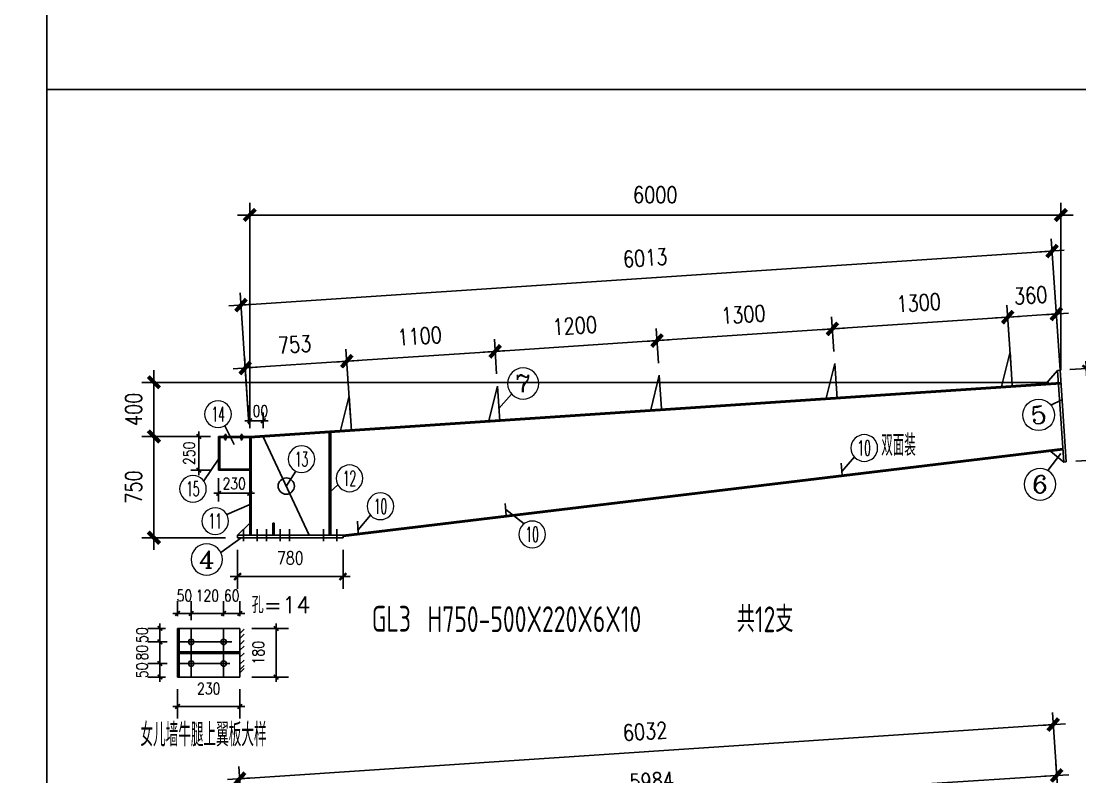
# Model space of a CAD drawing. Header units: millimetres. Extents: x 2451220 to 4527627, y -5186613 to -1639140.
# Drawn here: x 2499782 to 2507613, y -1736927 to -1731333 of the extents above; entities that cross this region are included whole.
import ezdxf
from ezdxf.enums import TextEntityAlignment as Align

# ---------------------------------------------------------------- set-up
doc = ezdxf.new("R2010")
doc.units = ezdxf.units.MM
doc.header["$LTSCALE"] = 1000
doc.header["$PDMODE"] = 34
doc.linetypes.add('CENTER', pattern=[50.8, 31.75, -6.35, 6.35, -6.35])
doc.layers.add('轴线层', color=1, linetype='CENTER', lineweight=15)
doc.layers.add('钢架', color=7, linetype='Continuous', lineweight=25)
doc.styles.add('COMPLEX', font='COMPLEX')
doc.styles.add('DIM_FONT', font='simplex.shx', dxfattribs={"width": 0.8, "bigfont": 'hztxt.shx'})
doc.styles.add('hz', font='gbenor.shx', dxfattribs={"width": 0.75, "height": 100, "bigfont": 'gbcbig.shx'})
doc.styles.get("Standard").update_dxf_attribs({"font": 'txt', "bigfont": 'gbcbig.shx'})
doc.styles.add('TSSD_Label', font='Tssdeng.shx', dxfattribs={"width": 0.7, "bigfont": 'hztxt.shx'})
doc.dimstyles.get("Standard").update_dxf_attribs({"dimscale": 100, "dimtxt": 3.5, "dimasz": 1, "dimexe": 2.5, "dimexo": 3, "dimgap": 1.5, "dimtad": 1, "dimdec": 0, "dimzin": 0, "dimdsep": 46, "dimtxsty": 'Standard', "dimblk": 'ARCHTICK', "dimcen": 0.09, "dimadec": 0, "dimazin": 0, "dimtfac": 1, "dimtdec": 0, "dimtix": 1, "dimtmove": 2, "dimatfit": 3, "dimldrblk": 'ARCHTICK', "dimfxl": 1, "dimtolj": 1, "dimtzin": 0, "dimarcsym": 0})
doc.dimstyles.new('WGH(1)', dxfattribs={"dimscale": 1.2, "dimtxt": 100, "dimasz": 0.5, "dimexe": 75, "dimexo": 75, "dimgap": 75, "dimtad": 1, "dimdec": 0, "dimzin": 0, "dimdsep": 46, "dimtxsty": 'DIM_FONT', "dimblk1": '_DIMX', "dimblk2": '_DIMX', "dimsah": 1, "dimcen": 0.09, "dimclrd": 3, "dimclre": 3, "dimclrt": 7, "dimadec": 0, "dimazin": 0, "dimtfac": 1, "dimtdec": 0, "dimtix": 1, "dimtmove": 2, "dimatfit": 3, "dimldrblk": '_DIMX', "dimfxl": 1, "dimtolj": 1, "dimtzin": 0, "dimarcsym": 0})
doc.dimstyles.new('WGH(2)', dxfattribs={"dimscale": 1.2, "dimtxt": 100, "dimasz": 0.5, "dimexe": 75, "dimexo": 75, "dimgap": 75, "dimtad": 1, "dimdec": 0, "dimlfac": 0.5, "dimzin": 0, "dimdsep": 46, "dimtxsty": 'DIM_FONT', "dimblk1": '_DIMX', "dimblk2": '_DIMX', "dimsah": 1, "dimcen": 0.09, "dimclrd": 3, "dimclre": 3, "dimclrt": 7, "dimadec": 0, "dimazin": 0, "dimtfac": 1, "dimtdec": 0, "dimtix": 1, "dimtmove": 2, "dimatfit": 3, "dimldrblk": '_DIMX', "dimfxl": 1, "dimtolj": 1, "dimtzin": 0, "dimarcsym": 0})

# ---------------------------------------------------------------- blocks, each defined once
blk = doc.blocks.new('轴线标号')
at = {"lineweight": 13}
blk.add_circle((0, 0), 0.5, dxfattribs=at)
at = {"layer": '钢架', "lineweight": 13, "style": 'COMPLEX', "width": 1.041667}
blk.add_attdef('A', text='', height=0.56, dxfattribs=at).set_placement((-0.25, -0.28), (0.25, -0.28), align=Align.FIT)
blk = doc.blocks.new('_DIMX')
blk.add_line((-150, 0), (150, 0))
at = {"const_width": 50}
blk.add_lwpolyline([(-70, -70), (70, 70)], dxfattribs=at)
blk = doc.blocks.new('*D2727')
at = {"color": 3, "lineweight": -2}
for p, q in [((2500849.5, -1735827.9), (2500718.4, -1735827.9)), ((2500808.4, -1735827.6), (2500808.4, -1735827.4)), ((2500808.4, -1735827.9), (2500808.4, -1735927.9)), ((2500861.5, -1735927.9), (2500718.4, -1735927.9)), ((2500808.4, -1735928.1), (2500808.4, -1735928.4))]:
    blk.add_line(p, q, dxfattribs=at)
at = {"layer": 'Defpoints', "color": 0}
for p in [(2500939.5, -1735827.9), (2500808.4, -1735927.9), (2500951.5, -1735927.9)]:
    blk.add_point(p, dxfattribs=at)
at = {"color": 3, "lineweight": -2, "xscale": 0.24, "yscale": 0.24, "zscale": 0.24}
for p, rotation in [((2500808.4, -1735827.9), 270), ((2500808.4, -1735927.9), 90)]:
    blk.add_blockref('_DIMX', p, dxfattribs=dict(at, rotation=rotation))
at = {"color": 7, "insert": (2500676.4, -1735877.9), "char_height": 84, "attachment_point": 5, "rotation": 90, "style": 'DIM_FONT'}
blk.add_mtext('\\A1;50', dxfattribs=at)
blk = doc.blocks.new('*D2728')
at = {"color": 3, "lineweight": -2}
for p, q in [((2500861.5, -1735927.9), (2500718.4, -1735927.9)), ((2500808.4, -1735927.6), (2500808.4, -1735927.4)), ((2500808.4, -1735927.9), (2500808.4, -1736087.9)), ((2500861.5, -1736087.9), (2500718.4, -1736087.9)), ((2500808.4, -1736088.1), (2500808.4, -1736088.4))]:
    blk.add_line(p, q, dxfattribs=at)
at = {"layer": 'Defpoints', "color": 0}
for p in [(2500951.5, -1735927.9), (2500808.4, -1736087.9), (2500951.5, -1736087.9)]:
    blk.add_point(p, dxfattribs=at)
at = {"color": 3, "lineweight": -2, "xscale": 0.24, "yscale": 0.24, "zscale": 0.24}
for p, rotation in [((2500808.4, -1735927.9), 270), ((2500808.4, -1736087.9), 90)]:
    blk.add_blockref('_DIMX', p, dxfattribs=dict(at, rotation=rotation))
at = {"color": 7, "insert": (2500676.4, -1736007.9), "char_height": 84, "attachment_point": 5, "rotation": 90, "style": 'DIM_FONT'}
blk.add_mtext('\\A1;80', dxfattribs=at)
blk = doc.blocks.new('*D2729')
at = {"color": 3, "lineweight": -2}
for p, q in [((2500861.5, -1736087.9), (2500718.4, -1736087.9)), ((2500808.4, -1736087.6), (2500808.4, -1736087.4)), ((2500808.4, -1736087.9), (2500808.4, -1736187.9)), ((2500849.5, -1736187.9), (2500718.4, -1736187.9)), ((2500808.4, -1736188.1), (2500808.4, -1736188.4))]:
    blk.add_line(p, q, dxfattribs=at)
at = {"layer": 'Defpoints', "color": 0}
for p in [(2500951.5, -1736087.9), (2500808.4, -1736187.9), (2500939.5, -1736187.9)]:
    blk.add_point(p, dxfattribs=at)
at = {"color": 3, "lineweight": -2, "xscale": 0.24, "yscale": 0.24, "zscale": 0.24}
for p, rotation in [((2500808.4, -1736087.9), 270), ((2500808.4, -1736187.9), 90)]:
    blk.add_blockref('_DIMX', p, dxfattribs=dict(at, rotation=rotation))
at = {"color": 7, "insert": (2500676.4, -1736137.9), "char_height": 84, "attachment_point": 5, "rotation": 90, "style": 'DIM_FONT'}
blk.add_mtext('\\A1;50', dxfattribs=at)
blk = doc.blocks.new('*D891')
at = {"color": 3, "lineweight": -2}
for p, q in [((2500939.5, -1735737.9), (2500939.5, -1735627.4)), ((2501039.5, -1735767.1), (2501039.5, -1735627.4)), ((2500939.3, -1735717.4), (2500939, -1735717.4)), ((2500939.5, -1735717.4), (2501039.5, -1735717.4)), ((2501039.8, -1735717.4), (2501040, -1735717.4))]:
    blk.add_line(p, q, dxfattribs=at)
at = {"layer": 'Defpoints', "color": 0}
for p in [(2501039.5, -1735717.4), (2500939.5, -1735827.9), (2501039.5, -1735857.1)]:
    blk.add_point(p, dxfattribs=at)
at = {"color": 3, "lineweight": -2, "xscale": 0.24, "yscale": 0.24, "zscale": 0.24}
blk.add_blockref('_DIMX', (2500939.5, -1735717.4), dxfattribs=at)
at = {"color": 3, "lineweight": -2, "xscale": 0.24, "yscale": 0.24, "zscale": 0.24, "rotation": 180}
blk.add_blockref('_DIMX', (2501039.5, -1735717.4), dxfattribs=at)
at = {"color": 7, "insert": (2500989.5, -1735585.4), "char_height": 84, "attachment_point": 5, "style": 'DIM_FONT'}
blk.add_mtext('\\A1;50', dxfattribs=at)
blk = doc.blocks.new('*D2730')
at = {"color": 3, "lineweight": -2}
for p, q in [((2501039.5, -1735767.1), (2501039.5, -1735627.4)), ((2501279.5, -1735737.9), (2501279.5, -1735627.4)), ((2501039.3, -1735717.4), (2501039, -1735717.4)), ((2501039.5, -1735717.4), (2501279.5, -1735717.4)), ((2501279.8, -1735717.4), (2501280, -1735717.4))]:
    blk.add_line(p, q, dxfattribs=at)
at = {"layer": 'Defpoints', "color": 0}
for p in [(2501279.5, -1735717.4), (2501039.5, -1735857.1), (2501279.5, -1735827.9)]:
    blk.add_point(p, dxfattribs=at)
at = {"color": 3, "lineweight": -2, "xscale": 0.24, "yscale": 0.24, "zscale": 0.24}
blk.add_blockref('_DIMX', (2501039.5, -1735717.4), dxfattribs=at)
at = {"color": 3, "lineweight": -2, "xscale": 0.24, "yscale": 0.24, "zscale": 0.24, "rotation": 180}
blk.add_blockref('_DIMX', (2501279.5, -1735717.4), dxfattribs=at)
at = {"color": 7, "insert": (2501159.5, -1735585.4), "char_height": 84, "attachment_point": 5, "style": 'DIM_FONT'}
blk.add_mtext('\\A1;120', dxfattribs=at)
blk = doc.blocks.new('*D2731')
at = {"color": 3, "lineweight": -2}
for p, q in [((2501279.5, -1735737.9), (2501279.5, -1735627.4)), ((2501399.5, -1735737.9), (2501399.5, -1735627.4)), ((2501279.3, -1735717.4), (2501279, -1735717.4)), ((2501279.5, -1735717.4), (2501399.5, -1735717.4)), ((2501399.8, -1735717.4), (2501400, -1735717.4))]:
    blk.add_line(p, q, dxfattribs=at)
at = {"layer": 'Defpoints', "color": 0}
for p in [(2501399.5, -1735717.4), (2501279.5, -1735827.9), (2501399.5, -1735827.9)]:
    blk.add_point(p, dxfattribs=at)
at = {"color": 3, "lineweight": -2, "xscale": 0.24, "yscale": 0.24, "zscale": 0.24}
blk.add_blockref('_DIMX', (2501279.5, -1735717.4), dxfattribs=at)
at = {"color": 3, "lineweight": -2, "xscale": 0.24, "yscale": 0.24, "zscale": 0.24, "rotation": 180}
blk.add_blockref('_DIMX', (2501399.5, -1735717.4), dxfattribs=at)
at = {"color": 7, "insert": (2501339.5, -1735585.4), "char_height": 84, "attachment_point": 5, "style": 'DIM_FONT'}
blk.add_mtext('\\A1;60', dxfattribs=at)
blk = doc.blocks.new('*D2732')
at = {"color": 3, "lineweight": -2}
for p, q in [((2501489.5, -1735827.9), (2501758.3, -1735827.9)), ((2501668.3, -1735828.1), (2501668.3, -1736187.6)), ((2501489.5, -1736187.9), (2501758.3, -1736187.9))]:
    blk.add_line(p, q, dxfattribs=at)
at = {"layer": 'Defpoints', "color": 0}
for p in [(2501399.5, -1735827.9), (2501399.5, -1736187.9), (2501668.3, -1736187.9)]:
    blk.add_point(p, dxfattribs=at)
at = {"color": 3, "lineweight": -2, "xscale": 0.24, "yscale": 0.24, "zscale": 0.24}
for p, rotation in [((2501668.3, -1735827.9), 90), ((2501668.3, -1736187.9), 270)]:
    blk.add_blockref('_DIMX', p, dxfattribs=dict(at, rotation=rotation))
at = {"color": 7, "insert": (2501536.3, -1736007.9), "char_height": 84, "attachment_point": 5, "rotation": 90, "style": 'DIM_FONT'}
blk.add_mtext('\\A1;180', dxfattribs=at)
blk = doc.blocks.new('*D892')
at = {"color": 3, "lineweight": -2}
for p, q in [((2500939.5, -1736277.9), (2500939.5, -1736495.7)), ((2501399.5, -1736277.9), (2501399.5, -1736495.7)), ((2500939.8, -1736405.7), (2501399.3, -1736405.7))]:
    blk.add_line(p, q, dxfattribs=at)
at = {"layer": 'Defpoints', "color": 0}
for p in [(2500939.5, -1736187.9), (2501399.5, -1736187.9), (2501399.5, -1736405.7)]:
    blk.add_point(p, dxfattribs=at)
at = {"color": 3, "lineweight": -2, "xscale": 0.24, "yscale": 0.24, "zscale": 0.24, "rotation": 180}
blk.add_blockref('_DIMX', (2500939.5, -1736405.7), dxfattribs=at)
at = {"color": 3, "lineweight": -2, "xscale": 0.24, "yscale": 0.24, "zscale": 0.24}
blk.add_blockref('_DIMX', (2501399.5, -1736405.7), dxfattribs=at)
at = {"color": 7, "insert": (2501169.5, -1736273.7), "char_height": 84, "attachment_point": 5, "style": 'DIM_FONT'}
blk.add_mtext('\\A1;230', dxfattribs=at)
blk = doc.blocks.new('*D2733')
at = {"color": 3, "lineweight": -2}
for p, q in [((2507090.9, -1733691.7), (2507073.8, -1733434.7)), ((2505793.8, -1733778.2), (2505776.7, -1733521.2)), ((2507079.2, -1733524.6), (2505783.3, -1733611))]:
    blk.add_line(p, q, dxfattribs=at)
at = {"layer": 'Defpoints', "color": 0}
for p in [(2505782.7, -1733611), (2507096.9, -1733781.5), (2505799.8, -1733868)]:
    blk.add_point(p, dxfattribs=at)
at = {"color": 3, "lineweight": -2, "xscale": 0.6, "yscale": 0.6, "zscale": 0.6}
for p, rotation in [((2507079.8, -1733524.5), 3.814074823641809), ((2505782.7, -1733611), 183.8140748236418)]:
    blk.add_blockref('_DIMX', p, dxfattribs=dict(at, rotation=rotation))
at = {"color": 7, "insert": (2506421.2, -1733418.1), "char_height": 120, "attachment_point": 5, "rotation": 3.81407, "style": 'DIM_FONT'}
blk.add_mtext('\\A1;1300', dxfattribs=at)
blk = doc.blocks.new('*D2734')
at = {"color": 3, "lineweight": -2}
for p, q in [((2505793.8, -1733778.2), (2505776.7, -1733521.2)), ((2504496.7, -1733864.6), (2504479.6, -1733607.7)), ((2505782.1, -1733611), (2504486.1, -1733697.4))]:
    blk.add_line(p, q, dxfattribs=at)
at = {"layer": 'Defpoints', "color": 0}
for p in [(2504485.5, -1733697.5), (2505799.8, -1733868), (2504502.7, -1733954.4)]:
    blk.add_point(p, dxfattribs=at)
at = {"color": 3, "lineweight": -2, "xscale": 0.6, "yscale": 0.6, "zscale": 0.6}
for p, rotation in [((2505782.7, -1733611), 3.814074823641809), ((2504485.5, -1733697.5), 183.8140748236418)]:
    blk.add_blockref('_DIMX', p, dxfattribs=dict(at, rotation=rotation))
at = {"color": 7, "insert": (2505124.1, -1733504.6), "char_height": 120, "attachment_point": 5, "rotation": 3.81407, "style": 'DIM_FONT'}
blk.add_mtext('\\A1;1300', dxfattribs=at)
blk = doc.blocks.new('*D2735')
at = {"color": 3, "lineweight": -2}
for p, q in [((2504496.7, -1733864.6), (2504479.6, -1733607.7)), ((2503299.3, -1733944.5), (2503282.2, -1733687.5)), ((2504484.9, -1733697.5), (2503288.8, -1733777.3))]:
    blk.add_line(p, q, dxfattribs=at)
at = {"layer": 'Defpoints', "color": 0}
for p in [(2503288.2, -1733777.3), (2504502.7, -1733954.4), (2503305.3, -1734034.3)]:
    blk.add_point(p, dxfattribs=at)
at = {"color": 3, "lineweight": -2, "xscale": 0.6, "yscale": 0.6, "zscale": 0.6}
for p, rotation in [((2504485.5, -1733697.5), 3.814074823641809), ((2503288.2, -1733777.3), 183.8140748236418)]:
    blk.add_blockref('_DIMX', p, dxfattribs=dict(at, rotation=rotation))
at = {"color": 7, "insert": (2503876.9, -1733587.7), "char_height": 120, "attachment_point": 5, "rotation": 3.81407, "style": 'DIM_FONT'}
blk.add_mtext('\\A1;1200', dxfattribs=at)
blk = doc.blocks.new('*D2736')
at = {"color": 3, "lineweight": -2}
for p, q in [((2503299.3, -1733944.5), (2503282.2, -1733687.5)), ((2502201.8, -1734017.6), (2502184.6, -1733760.7)), ((2503287.6, -1733777.3), (2502191.2, -1733850.4))]:
    blk.add_line(p, q, dxfattribs=at)
at = {"layer": 'Defpoints', "color": 0}
for p in [(2502190.6, -1733850.5), (2503305.3, -1734034.3), (2502207.8, -1734107.4)]:
    blk.add_point(p, dxfattribs=at)
at = {"color": 3, "lineweight": -2, "xscale": 0.6, "yscale": 0.6, "zscale": 0.6}
for p, rotation in [((2503288.2, -1733777.3), 3.814074823641809), ((2502190.6, -1733850.5), 183.8140748236418)]:
    blk.add_blockref('_DIMX', p, dxfattribs=dict(at, rotation=rotation))
at = {"color": 7, "insert": (2502729.4, -1733664.2), "char_height": 120, "attachment_point": 5, "rotation": 3.81407, "style": 'DIM_FONT'}
blk.add_mtext('\\A1;1100', dxfattribs=at)
blk = doc.blocks.new('*D2737')
at = {"color": 3, "lineweight": -2}
for p, q in [((2507538.6, -1733912.4), (2507750.1, -1733898.3)), ((2507660.4, -1733904.6), (2507705.6, -1734582.4)), ((2507583.9, -1734590.9), (2507795.4, -1734576.8))]:
    blk.add_line(p, q, dxfattribs=at)
at = {"layer": 'Defpoints', "color": 0}
for p in [(2507448.8, -1733918.4), (2507494.1, -1734596.9), (2507705.6, -1734582.8)]:
    blk.add_point(p, dxfattribs=at)
at = {"color": 3, "lineweight": -2, "xscale": 0.36, "yscale": 0.36, "zscale": 0.36}
for p, rotation in [((2507660.3, -1733904.3), 93.81407483432686), ((2507705.6, -1734582.8), 273.8140748343268)]:
    blk.add_blockref('_DIMX', p, dxfattribs=dict(at, rotation=rotation))
at = {"color": 7, "insert": (2507820.7, -1734234.4), "char_height": 96, "attachment_point": 5, "rotation": 273.81407, "style": 'DIM_FONT'}
blk.add_mtext('\\A1;680', dxfattribs=at)
blk = doc.blocks.new('*D893')
at = {"color": 3, "lineweight": -2}
for p, q in [((2501182.8, -1734407), (2501036.6, -1734407)), ((2501096.6, -1734407.2), (2501096.6, -1734656.8)), ((2501182.8, -1734657), (2501036.6, -1734657))]:
    blk.add_line(p, q, dxfattribs=at)
at = {"layer": 'Defpoints', "color": 0}
for p in [(2501242.8, -1734407), (2501096.6, -1734657), (2501242.8, -1734657)]:
    blk.add_point(p, dxfattribs=at)
at = {"color": 3, "lineweight": -2, "xscale": 0.24, "yscale": 0.24, "zscale": 0.24}
for p, rotation in [((2501096.6, -1734407), 90), ((2501096.6, -1734657), 270)]:
    blk.add_blockref('_DIMX', p, dxfattribs=dict(at, rotation=rotation))
at = {"color": 7, "insert": (2501024.6, -1734532), "char_height": 84, "attachment_point": 5, "rotation": 90, "style": 'DIM_FONT'}
blk.add_mtext('\\A1;250', dxfattribs=at)
blk = doc.blocks.new('*D894')
at = {"color": 3, "lineweight": -2}
for p, q in [((2501242.8, -1734717), (2501242.8, -1734887.8)), ((2501472.8, -1734717), (2501472.8, -1734887.8)), ((2501242.5, -1734827.8), (2501242.3, -1734827.8)), ((2501472.8, -1734827.8), (2501242.8, -1734827.8)), ((2501473, -1734827.8), (2501473.3, -1734827.8))]:
    blk.add_line(p, q, dxfattribs=at)
at = {"layer": 'Defpoints', "color": 0}
for p in [(2501242.8, -1734657), (2501472.8, -1734657), (2501242.8, -1734827.8)]:
    blk.add_point(p, dxfattribs=at)
at = {"color": 3, "lineweight": -2, "xscale": 0.24, "yscale": 0.24, "zscale": 0.24}
blk.add_blockref('_DIMX', (2501242.8, -1734827.8), dxfattribs=at)
at = {"color": 3, "lineweight": -2, "xscale": 0.24, "yscale": 0.24, "zscale": 0.24, "rotation": 180}
blk.add_blockref('_DIMX', (2501472.8, -1734827.8), dxfattribs=at)
at = {"color": 7, "insert": (2501357.8, -1734755.8), "char_height": 84, "attachment_point": 5, "style": 'DIM_FONT'}
blk.add_mtext('\\A1;230', dxfattribs=at)
blk = doc.blocks.new('*D895')
at = {"color": 3, "lineweight": -2}
for p, q in [((2501472.8, -1734347), (2501472.8, -1734231.2)), ((2501572.8, -1734347), (2501572.8, -1734231.2)), ((2501472.5, -1734291.2), (2501472.3, -1734291.2)), ((2501472.8, -1734291.2), (2501572.8, -1734291.2)), ((2501573, -1734291.2), (2501573.3, -1734291.2))]:
    blk.add_line(p, q, dxfattribs=at)
at = {"layer": 'Defpoints', "color": 0}
for p in [(2501572.8, -1734291.2), (2501472.8, -1734407), (2501572.8, -1734407)]:
    blk.add_point(p, dxfattribs=at)
at = {"color": 3, "lineweight": -2, "xscale": 0.24, "yscale": 0.24, "zscale": 0.24}
blk.add_blockref('_DIMX', (2501472.8, -1734291.2), dxfattribs=at)
at = {"color": 3, "lineweight": -2, "xscale": 0.24, "yscale": 0.24, "zscale": 0.24, "rotation": 180}
blk.add_blockref('_DIMX', (2501572.8, -1734291.2), dxfattribs=at)
at = {"color": 7, "insert": (2501522.8, -1734219.2), "char_height": 84, "attachment_point": 5, "style": 'DIM_FONT'}
blk.add_mtext('\\A1;100', dxfattribs=at)
blk = doc.blocks.new('*D2740')
at = {"color": 3, "lineweight": -2}
for p, q in [((2507107.6, -1733941.1), (2507073.8, -1733434.7)), ((2507466.8, -1733917.2), (2507433, -1733410.8)), ((2507079.2, -1733524.6), (2507078.6, -1733524.6)), ((2507079.8, -1733524.5), (2507439, -1733500.6)), ((2507439.6, -1733500.5), (2507440.2, -1733500.5))]:
    blk.add_line(p, q, dxfattribs=at)
at = {"layer": 'Defpoints', "color": 0}
for p in [(2507439, -1733500.6), (2507113.5, -1734030.9), (2507472.8, -1734007)]:
    blk.add_point(p, dxfattribs=at)
at = {"color": 3, "lineweight": -2, "xscale": 0.6, "yscale": 0.6, "zscale": 0.6}
for p, rotation in [((2507439, -1733500.6), 183.8140748329348), ((2507079.8, -1733524.5), 3.814074832934775)]:
    blk.add_blockref('_DIMX', p, dxfattribs=dict(at, rotation=rotation))
at = {"color": 7, "insert": (2507249.4, -1733362.9), "char_height": 120, "attachment_point": 5, "rotation": 3.81407, "style": 'DIM_FONT'}
blk.add_mtext('\\A1;360', dxfattribs=at)
blk = doc.blocks.new('*D896')
at = {"color": 3, "lineweight": -2}
for p, q in [((2507466.8, -1733917.2), (2507402, -1732945.4)), ((2507407.4, -1733035.2), (2501408.6, -1733435.1)), ((2501466.8, -1734317.2), (2501402, -1733345.4))]:
    blk.add_line(p, q, dxfattribs=at)
at = {"layer": 'Defpoints', "color": 0}
for p in [(2501408, -1733435.2), (2507472.8, -1734007), (2501472.8, -1734407)]:
    blk.add_point(p, dxfattribs=at)
at = {"color": 3, "lineweight": -2, "xscale": 0.6, "yscale": 0.6, "zscale": 0.6}
for p, rotation in [((2507408, -1733035.2), 3.81407483429097), ((2501408, -1733435.2), 183.8140748342909)]:
    blk.add_blockref('_DIMX', p, dxfattribs=dict(at, rotation=rotation))
at = {"color": 7, "insert": (2504398, -1733085.5), "char_height": 120, "attachment_point": 5, "rotation": 3.81407, "style": 'DIM_FONT'}
blk.add_mtext('\\A1;6013', dxfattribs=at)
blk = doc.blocks.new('*D2741')
at = {"color": 3, "lineweight": -2}
for p, q in [((2502218.4, -1734267.1), (2502184.6, -1733760.7)), ((2501466.8, -1734317.2), (2501433, -1733810.8)), ((2501439.6, -1733900.5), (2502190, -1733850.5))]:
    blk.add_line(p, q, dxfattribs=at)
at = {"layer": 'Defpoints', "color": 0}
for p in [(2502190.6, -1733850.5), (2502224.4, -1734356.9), (2501472.8, -1734407)]:
    blk.add_point(p, dxfattribs=at)
at = {"color": 3, "lineweight": -2, "xscale": 0.6, "yscale": 0.6, "zscale": 0.6}
for p, rotation in [((2501439, -1733900.6), 183.8140748342904), ((2502190.6, -1733850.5), 3.814074834290351)]:
    blk.add_blockref('_DIMX', p, dxfattribs=dict(at, rotation=rotation))
at = {"color": 7, "insert": (2501804.9, -1733725.9), "char_height": 120, "attachment_point": 5, "rotation": 3.81407, "style": 'DIM_FONT'}
blk.add_mtext('\\A1;753', dxfattribs=at)
blk = doc.blocks.new('*D897')
at = {"color": 3, "lineweight": -2}
for p, q in [((2501472.8, -1734317), (2501472.8, -1732678.2)), ((2507472.8, -1733917), (2507472.8, -1732678.2)), ((2501473.4, -1732768.2), (2507472.2, -1732768.2))]:
    blk.add_line(p, q, dxfattribs=at)
at = {"layer": 'Defpoints', "color": 0}
for p in [(2507472.8, -1732768.2), (2507472.8, -1734007), (2501472.8, -1734407)]:
    blk.add_point(p, dxfattribs=at)
at = {"color": 3, "lineweight": -2, "xscale": 0.6, "yscale": 0.6, "zscale": 0.6, "rotation": 180}
blk.add_blockref('_DIMX', (2501472.8, -1732768.2), dxfattribs=at)
at = {"color": 3, "lineweight": -2, "xscale": 0.6, "yscale": 0.6, "zscale": 0.6}
blk.add_blockref('_DIMX', (2507472.8, -1732768.2), dxfattribs=at)
at = {"color": 7, "insert": (2504472.8, -1732618.2), "char_height": 120, "attachment_point": 5, "style": 'DIM_FONT'}
blk.add_mtext('\\A1;6000', dxfattribs=at)
blk = doc.blocks.new('*D898')
at = {"color": 3, "lineweight": -2}
for p, q in [((2507382.8, -1734007), (2500674.1, -1734007)), ((2500764.1, -1734006.4), (2500764.1, -1734005.8)), ((2500764.1, -1734007), (2500764.1, -1734407)), ((2501152.8, -1734407), (2500674.1, -1734407)), ((2500764.1, -1734407.6), (2500764.1, -1734408.2))]:
    blk.add_line(p, q, dxfattribs=at)
at = {"layer": 'Defpoints', "color": 0}
for p in [(2507472.8, -1734007), (2500764.1, -1734407), (2501242.8, -1734407)]:
    blk.add_point(p, dxfattribs=at)
at = {"color": 3, "lineweight": -2, "xscale": 0.6, "yscale": 0.6, "zscale": 0.6}
for p, rotation in [((2500764.1, -1734007), 270), ((2500764.1, -1734407), 90)]:
    blk.add_blockref('_DIMX', p, dxfattribs=dict(at, rotation=rotation))
at = {"color": 7, "insert": (2500614.1, -1734207), "char_height": 120, "attachment_point": 5, "rotation": 90, "style": 'DIM_FONT'}
blk.add_mtext('\\A1;400', dxfattribs=at)
blk = doc.blocks.new('*D2742')
at = {"color": 3, "lineweight": -2}
for p, q in [((2501092.8, -1734407), (2500674.1, -1734407)), ((2500764.1, -1734407.6), (2500764.1, -1735156.4)), ((2501292.8, -1735157), (2500674.1, -1735157))]:
    blk.add_line(p, q, dxfattribs=at)
at = {"layer": 'Defpoints', "color": 0}
for p in [(2501182.8, -1734407), (2500764.1, -1735157), (2501382.8, -1735157)]:
    blk.add_point(p, dxfattribs=at)
at = {"color": 3, "lineweight": -2, "xscale": 0.6, "yscale": 0.6, "zscale": 0.6}
for p, rotation in [((2500764.1, -1734407), 90), ((2500764.1, -1735157), 270)]:
    blk.add_blockref('_DIMX', p, dxfattribs=dict(at, rotation=rotation))
at = {"color": 7, "insert": (2500614.1, -1734782), "char_height": 120, "attachment_point": 5, "rotation": 90, "style": 'DIM_FONT'}
blk.add_mtext('\\A1;750', dxfattribs=at)
blk = doc.blocks.new('*D2743')
at = {"color": 3, "lineweight": -2}
for p, q in [((2501382.8, -1735247), (2501382.8, -1735534.5)), ((2502162.8, -1735247), (2502162.8, -1735534.5)), ((2501383.1, -1735444.5), (2502162.4, -1735444.5))]:
    blk.add_line(p, q, dxfattribs=at)
at = {"layer": 'Defpoints', "color": 0}
for p in [(2501382.8, -1735157), (2502162.8, -1735157), (2502162.8, -1735444.5)]:
    blk.add_point(p, dxfattribs=at)
at = {"color": 3, "lineweight": -2, "xscale": 0.36, "yscale": 0.36, "zscale": 0.36, "rotation": 180}
blk.add_blockref('_DIMX', (2501382.8, -1735444.5), dxfattribs=at)
at = {"color": 3, "lineweight": -2, "xscale": 0.36, "yscale": 0.36, "zscale": 0.36}
blk.add_blockref('_DIMX', (2502162.8, -1735444.5), dxfattribs=at)
at = {"color": 7, "insert": (2501772.8, -1735306.5), "char_height": 96, "attachment_point": 5, "style": 'DIM_FONT'}
blk.add_mtext('\\A1;780', dxfattribs=at)
blk = doc.blocks.new('*D2745')
at = {"color": 3, "lineweight": -2}
for p, q in [((2507449.8, -1737034.1), (2507436.5, -1736826.7)), ((2501471.1, -1737298), (2507441.6, -1736916.6)), ((2501479, -1737432.3), (2501464.7, -1737208.2))]:
    blk.add_line(p, q, dxfattribs=at)
at = {"layer": 'Defpoints', "color": 0}
for p in [(2507442.2, -1736916.5), (2507455.5, -1737124), (2501484.8, -1737522.1)]:
    blk.add_point(p, dxfattribs=at)
at = {"color": 3, "lineweight": -2, "xscale": 0.6, "yscale": 0.6, "zscale": 0.6}
for p, rotation in [((2507442.2, -1736916.5), 3.65550272074046), ((2501470.5, -1737298.1), 183.6555027207405)]:
    blk.add_blockref('_DIMX', p, dxfattribs=dict(at, rotation=rotation))
at = {"color": 7, "insert": (2504446.8, -1736957.6), "char_height": 120, "attachment_point": 5, "rotation": 3.6555, "style": 'DIM_FONT'}
blk.add_mtext('\\A1;5984', dxfattribs=at)
blk = doc.blocks.new('*D2746')
at = {"color": 3, "lineweight": -2}
for p, q in [((2507449.5, -1737034.2), (2507410.6, -1736449.9)), ((2501398.5, -1736940.9), (2507415.9, -1736539.7)), ((2501430.8, -1737435.4), (2501391.9, -1736851.1))]:
    blk.add_line(p, q, dxfattribs=at)
at = {"layer": 'Defpoints', "color": 0}
for p in [(2507416.5, -1736539.7), (2507455.5, -1737124), (2501436.8, -1737525.2)]:
    blk.add_point(p, dxfattribs=at)
at = {"color": 3, "lineweight": -2, "xscale": 0.6, "yscale": 0.6, "zscale": 0.6}
for p, rotation in [((2507416.5, -1736539.7), 3.814074834278583), ((2501397.9, -1736940.9), 183.8140748342786)]:
    blk.add_blockref('_DIMX', p, dxfattribs=dict(at, rotation=rotation))
at = {"color": 7, "insert": (2504397.2, -1736590.6), "char_height": 120, "attachment_point": 5, "rotation": 3.81407, "style": 'DIM_FONT'}
blk.add_mtext('\\A1;6032', dxfattribs=at)

msp = doc.modelspace()

# ---------------------------------------------------------------- linework, layer by layer
for p, q in [((2507096.9, -1733781.5), (2507033.7, -1734036.3)), ((2507096.9, -1733781.5), (2507113.5, -1734030.9)), ((2505799.8, -1733868), (2505736.6, -1734122.7)), ((2505799.8, -1733868), (2505817.1, -1734127.4)), ((2507448.8, -1733918.4), (2507365, -1734014.2)), ((2507448.8, -1733918.4), (2507466.8, -1733917.2)), ((2507448.8, -1733918.4), (2507494.1, -1734596.9)), ((2507466.8, -1733917.2), (2507512, -1734595.7)), ((2504502.7, -1733954.4), (2504439.5, -1734209.2)), ((2504502.7, -1733954.4), (2504519.3, -1734203.9)), ((2507472.8, -1734007), (2501472.8, -1734407)), ((2507473.5, -1734017), (2501473.5, -1734417)), ((2503305.3, -1734034.3), (2503242.1, -1734289)), ((2503305.3, -1734034.3), (2503322.6, -1734293.7)), ((2502207.8, -1734107.4), (2502144.6, -1734362.2)), ((2502207.8, -1734107.4), (2502225.1, -1734366.9)), ((2503408.9, -1734093.3), (2503316.4, -1734200.4)), ((2507399, -1734174.9), (2507481.3, -1734135.1)), ((2501287.6, -1734327.8), (2501357.4, -1734466.4)), ((2501292.8, -1734388), (2501292.8, -1734436.5)), ((2501412.8, -1734388), (2501412.8, -1734436.5)), ((2502060.8, -1734377.8), (2502060.8, -1735139)), ((2502072.8, -1734377), (2502072.8, -1735139)), ((2501472.8, -1734407), (2501242.8, -1734407)), ((2501242.8, -1734657), (2501242.8, -1734407)), ((2501472.8, -1734415), (2501242.8, -1734415)), ((2501250.8, -1734649), (2501250.8, -1734415)), ((2501472.8, -1734407), (2501472.8, -1735139)), ((2501482.8, -1734407), (2501482.8, -1735139)), ((2501912.8, -1735139), (2501572.8, -1734410.3)), ((2502162.8, -1735139), (2507486.9, -1734497.2)), ((2502162.8, -1735149), (2507488.1, -1734507.1)), ((2507375.5, -1734660.2), (2507472.3, -1734534.6)), ((2507398.6, -1734517.9), (2507494.1, -1734596.9)), ((2501132.7, -1734736.8), (2501242.8, -1734574.4)), ((2505848.9, -1734604), (2505854.9, -1734693.9)), ((2505945.5, -1734558.8), (2505853, -1734665.9)), ((2507494.1, -1734596.9), (2507512, -1734595.7)), ((2501472.8, -1734649), (2501242.8, -1734649)), ((2501472.8, -1734657), (2501242.8, -1734657)), ((2501814.6, -1734665.3), (2501738.9, -1734780.5)), ((2502124.8, -1734765.4), (2502065.5, -1734819.3)), ((2501303.2, -1734984.9), (2501467.4, -1734912.4)), ((2503363.3, -1734903.6), (2503369.3, -1734993.5)), ((2502366.3, -1734990.3), (2502273.8, -1735097.4)), ((2503501.9, -1735053.9), (2503366.3, -1734948.6)), ((2501382.8, -1735139), (2501472.8, -1735049)), ((2501642.8, -1735139), (2501642.8, -1735049)), ((2501642.8, -1735049), (2501652.8, -1735049)), ((2501652.8, -1735139), (2501652.8, -1735049)), ((2502269.6, -1735035.5), (2502275.6, -1735125.4)), ((2501258.8, -1735266.2), (2501410.1, -1735157)), ((2500939.5, -1735827.9), (2501399.5, -1735827.9)), ((2500939.5, -1735827.9), (2500939.5, -1736187.9)), ((2500951.5, -1735827.9), (2500951.5, -1736001.9)), ((2501039.5, -1735827.9), (2501039.5, -1736001.9)), ((2501279.5, -1735827.9), (2501279.5, -1736001.9)), ((2501399.5, -1735827.9), (2501399.5, -1736187.9)), ((2501399.5, -1735864.7), (2501432.3, -1735833.5)), ((2501399.5, -1735902.3), (2501432.3, -1735871)), ((2500951.5, -1735927.9), (2501340.8, -1735927.9)), ((2501399.5, -1735949.2), (2501432.3, -1735917.9)), ((2501399.5, -1735989.8), (2501432.3, -1735958.6)), ((2500939.5, -1736001.9), (2501399.5, -1736001.9)), ((2500939.5, -1736013.9), (2501399.5, -1736013.9)), ((2500951.5, -1736013.9), (2500951.5, -1736187.9)), ((2501039.5, -1736013.9), (2501039.5, -1736187.9)), ((2501279.5, -1736013.9), (2501279.5, -1736187.9)), ((2501399.5, -1736042), (2501432.3, -1736010.7)), ((2500951.5, -1736087.9), (2501324.7, -1736087.9)), ((2501399.5, -1736093.7), (2501432.3, -1736062.5)), ((2501399.5, -1736133.9), (2501432.3, -1736102.6)), ((2500939.5, -1736187.9), (2501399.5, -1736187.9)), ((2501399.5, -1736156.3), (2501432.3, -1736125))]:
    msp.add_line(p, q)
at = {"color": 2}
for p, q in [((2501427.8, -1735094.4), (2501427.8, -1735183.3)), ((2501527.8, -1735094.4), (2501527.8, -1735183.3)), ((2501597.8, -1735094.4), (2501597.8, -1735183.3)), ((2501697.8, -1735094.4), (2501697.8, -1735183.3)), ((2501767.8, -1735094.4), (2501767.8, -1735183.3)), ((2502017.8, -1735094.4), (2502017.8, -1735183.3)), ((2502117.8, -1735094.4), (2502117.8, -1735183.3)), ((2501382.8, -1735139), (2501382.8, -1735157)), ((2501382.8, -1735139), (2502162.8, -1735139)), ((2501382.8, -1735157), (2502162.8, -1735157)), ((2502162.8, -1735139), (2502162.8, -1735157))]:
    msp.add_line(p, q, dxfattribs=at)
for points in [[(2499972, -1722507.9), (2512391.4, -1722507.9), (2512391.4, -1731840), (2499972, -1731840)], [(2499972, -1737171.4), (2483552.7, -1737171.4), (2483552.7, -1724214.5), (2499972, -1724214.5)], [(2499972, -1731840), (2512391.4, -1731840), (2512391.4, -1741172.1), (2499972, -1741172.1)], [(2501287.3, -1734396.7), (2501298.8, -1734396.7), (2501298.8, -1734427.1), (2501287.3, -1734427.1)], [(2501407.3, -1734396.7), (2501418.8, -1734396.7), (2501418.8, -1734427.1), (2501407.3, -1734427.1)], [(2501642.8, -1735049), (2501652.8, -1735049), (2501652.8, -1735139), (2501642.8, -1735139)]]:
    msp.add_lwpolyline(points, close=True)
for centre, radius in [((2501742.8, -1734774.7), 60), ((2501039.5, -1735927.9), 20), ((2501279.5, -1735927.9), 20), ((2501039.5, -1736087.9), 20), ((2501279.5, -1736087.9), 20)]:
    msp.add_circle(centre, radius)

# ---------------------------------------------------------------- block references
ref = msp.add_blockref('轴线标号', (2503495.4, -1734015.5), dxfattribs=dict(xscale=-232.4988107294776, yscale=232.4988107294776, zscale=232.4988107293054))
ref.add_attrib('A', '7', dxfattribs={"layer": '钢架', "lineweight": 13, "height": 130.2, "style": 'COMPLEX', "width": 1.339286}).set_placement((2503437.2, -1734080.6), (2503553.5, -1734080.6), align=Align.FIT)
ref = msp.add_blockref('轴线标号', (2501238.1, -1734242.3), dxfattribs=dict(xscale=-197.6239891201258, yscale=197.6239891201258, zscale=197.6239891199096))
ref.add_attrib('A', '14', dxfattribs={"layer": '钢架', "lineweight": 13, "height": 110.67, "style": 'COMPLEX', "width": 0.604839}).set_placement((2501188.7, -1734297.7), (2501287.5, -1734297.7), align=Align.FIT)
ref = msp.add_blockref('轴线标号', (2507308.6, -1734248), dxfattribs=dict(xscale=232.4988107296795, yscale=232.4988107294776, zscale=232.4988107293054, rotation=7.628149668753348))
ref.add_attrib('A', '5', dxfattribs={"layer": '钢架', "lineweight": 13, "height": 130.2, "rotation": 7.62815, "style": 'COMPLEX', "width": 1.339286}).set_placement((2507259.6, -1734320.2), (2507374.8, -1734304.8), align=Align.FIT)
ref = msp.add_blockref('轴线标号', (2506019, -1734492.7), dxfattribs=dict(xscale=-197.6239891201258, yscale=197.6239891201258, zscale=197.6239891199096))
ref.add_attrib('A', '10', dxfattribs={"layer": '钢架', "lineweight": 13, "height": 110.67, "style": 'COMPLEX', "width": 0.646552}).set_placement((2505969.6, -1734548.1), (2506068.4, -1734548.1), align=Align.FIT)
ref = msp.add_blockref('轴线标号', (2501855.6, -1734575.4), dxfattribs=dict(xscale=-197.6239891201258, yscale=197.6239891201258, zscale=197.6239891199096))
ref.add_attrib('A', '13', dxfattribs={"layer": '钢架', "lineweight": 13, "height": 110.67, "style": 'COMPLEX', "width": 0.646552}).set_placement((2501806.2, -1734630.8), (2501905, -1734630.8), align=Align.FIT)
ref = msp.add_blockref('轴线标号', (2502211.1, -1734717.3), dxfattribs=dict(xscale=-197.6239891201258, yscale=197.6239891201258, zscale=197.6239891199096))
ref.add_attrib('A', '12', dxfattribs={"layer": '钢架', "lineweight": 13, "height": 110.67, "style": 'COMPLEX', "width": 0.646552}).set_placement((2502161.7, -1734772.7), (2502260.5, -1734772.7), align=Align.FIT)
ref = msp.add_blockref('轴线标号', (2501052.9, -1734795), dxfattribs=dict(xscale=-197.6239891201258, yscale=197.6239891201258, zscale=197.6239891199096))
ref.add_attrib('A', '15', dxfattribs={"layer": '钢架', "lineweight": 13, "height": 110.67, "style": 'COMPLEX', "width": 0.646552}).set_placement((2501003.5, -1734850.3), (2501102.3, -1734850.3), align=Align.FIT)
ref = msp.add_blockref('轴线标号', (2507318.8, -1734761.6), dxfattribs=dict(xscale=-232.4988107294776, yscale=232.4988107294776, zscale=232.4988107293054))
ref.add_attrib('A', '6', dxfattribs={"layer": '钢架', "lineweight": 13, "height": 130.2, "style": 'COMPLEX', "width": 1.339286}).set_placement((2507260.6, -1734826.7), (2507376.9, -1734826.7), align=Align.FIT)
ref = msp.add_blockref('轴线标号', (2502439.7, -1734924.2), dxfattribs=dict(xscale=-197.6239891201258, yscale=197.6239891201258, zscale=197.6239891199096))
ref.add_attrib('A', '10', dxfattribs={"layer": '钢架', "lineweight": 13, "height": 110.67, "style": 'COMPLEX', "width": 0.646552}).set_placement((2502390.3, -1734979.5), (2502489.2, -1734979.5), align=Align.FIT)
ref = msp.add_blockref('轴线标号', (2501217.4, -1735033.8), dxfattribs=dict(xscale=-197.6239891201258, yscale=197.6239891201258, zscale=197.6239891199096))
ref.add_attrib('A', '11', dxfattribs={"layer": '钢架', "lineweight": 13, "height": 110.67, "style": 'COMPLEX', "width": 0.78125}).set_placement((2501168, -1735089.1), (2501266.8, -1735089.1), align=Align.FIT)
ref = msp.add_blockref('轴线标号', (2503562.3, -1735132.2), dxfattribs=dict(xscale=-197.6239891201258, yscale=197.6239891201258, zscale=197.6239891199096))
ref.add_attrib('A', '10', dxfattribs={"layer": '钢架', "lineweight": 13, "height": 110.67, "style": 'COMPLEX', "width": 0.646552}).set_placement((2503512.9, -1735187.5), (2503611.7, -1735187.5), align=Align.FIT)
ref = msp.add_blockref('轴线标号', (2501154.8, -1735318), dxfattribs=dict(xscale=-232.4988107294776, yscale=232.4988107294776, zscale=232.4988107293054))
ref.add_attrib('A', '4', dxfattribs={"layer": '钢架', "lineweight": 13, "height": 130.2, "style": 'COMPLEX', "width": 1.171875}).set_placement((2501096.6, -1735383.1), (2501212.9, -1735383.1), align=Align.FIT)

# ---------------------------------------------------------------- texts
at = {"color": 0, "style": 'TSSD_Label', "width": 0.7}
for s, height, p in [('GL3', 190.69, (2502375.8, -1735852.1)), ('H750-500X220X6X10', 190.695, (2502787, -1735855)), ('共12支', 190.69, (2505076.5, -1735856.1))]:
    msp.add_text(s, height=height, dxfattribs=at).set_placement(p)
at = {"layer": '轴线层', "color": 4, "linetype": 'ByBlock', "insert": (2501487.6, -1735592.8), "char_height": 122.5, "attachment_point": 1}
msp.add_mtext_dynamic_manual_height_columns('孔=14', width=1506.743, gutter_width=12.5, heights=[336], dxfattribs=at)
at = {"layer": '钢架', "lineweight": 13, "attachment_point": 1, "style": 'hz'}
for s, insert, char_height, width in [('双面装', (2506144.6, -1734393.7), 157.39, 645.006), ('女儿墙牛腿上翼板大样', (2500664.3, -1736529), 172.8, 995.891)]:
    msp.add_mtext(s, dxfattribs=dict(at, insert=insert, char_height=char_height, width=width))

# ---------------------------------------------------------------- dimensions: what is measured, and where the dimension line sits
dim = msp.add_linear_dim(base=(2507472.8, -1732768.2), p1=(2501472.8, -1734407), p2=(2507472.8, -1734007), dimstyle='WGH(1)')
dim.commit()
dim.dimension.update_dxf_attribs({"geometry": '*D897', "text_midpoint": (2504472.8, -1732618.2)})
for p1, p2, distance, picture, middle in [((2507472.8, -1734007), (2501472.8, -1734407), -974, '*D896', (2504398, -1733085.5)), ((2507113.5, -1734030.9), (2507472.8, -1734007), 507.5, '*D2740', (2507249.4, -1733362.9)), ((2501472.8, -1734407), (2502224.4, -1734356.9), 507.5, '*D2741', (2501804.9, -1733725.9)), ((2501436.8, -1737525.2), (2507455.5, -1737124), 585.6, '*D2746', (2504397.2, -1736590.6))]:
    dim = msp.add_aligned_dim(p1=p1, p2=p2, distance=distance, dimstyle='WGH(1)')
    dim.commit()
    dim.dimension.update_dxf_attribs({"geometry": picture, "text_midpoint": middle})
for base, p1, p2, angle, dimstyle, override, picture, middle in [((2505782.7, -1733611), (2507096.9, -1733781.5), (2505799.8, -1733868), 3.81407, 'Standard', {"dimscale": 1.2, "dimtxt": 100, "dimasz": 0.5, "dimexe": 75, "dimexo": 75, "dimgap": 75, "dimtxsty": 'DIM_FONT', "dimblk1": '_DIMX', "dimblk2": '_DIMX', "dimsah": 1, "dimclrd": 3, "dimclre": 3, "dimclrt": 7, "dimldrblk": '_DIMX'}, '*D2733', (2506421.2, -1733418.1)), ((2504485.5, -1733697.5), (2505799.8, -1733868), (2504502.7, -1733954.4), 3.81407, 'Standard', {"dimscale": 1.2, "dimtxt": 100, "dimasz": 0.5, "dimexe": 75, "dimexo": 75, "dimgap": 75, "dimtxsty": 'DIM_FONT', "dimblk1": '_DIMX', "dimblk2": '_DIMX', "dimsah": 1, "dimclrd": 3, "dimclre": 3, "dimclrt": 7, "dimldrblk": '_DIMX'}, '*D2734', (2505124.1, -1733504.6)), ((2503288.2, -1733777.3), (2504502.7, -1733954.4), (2503305.3, -1734034.3), 3.81407, 'Standard', {"dimscale": 1.2, "dimtxt": 100, "dimasz": 0.5, "dimexe": 75, "dimexo": 75, "dimgap": 75, "dimtxsty": 'DIM_FONT', "dimblk1": '_DIMX', "dimblk2": '_DIMX', "dimsah": 1, "dimclrd": 3, "dimclre": 3, "dimclrt": 7, "dimldrblk": '_DIMX'}, '*D2735', (2503876.9, -1733587.7)), ((2502190.6, -1733850.5), (2503305.3, -1734034.3), (2502207.8, -1734107.4), 3.81407, 'Standard', {"dimscale": 1.2, "dimtxt": 100, "dimasz": 0.5, "dimexe": 75, "dimexo": 75, "dimgap": 75, "dimtxsty": 'DIM_FONT', "dimblk1": '_DIMX', "dimblk2": '_DIMX', "dimsah": 1, "dimclrd": 3, "dimclre": 3, "dimclrt": 7, "dimldrblk": '_DIMX'}, '*D2736', (2502729.4, -1733664.2)), ((2501096.6, -1734657), (2501242.8, -1734407), (2501242.8, -1734657), 90, 'Standard', {"dimscale": 1.2, "dimtxt": 70, "dimasz": 0.2, "dimexe": 50, "dimexo": 50, "dimgap": 25, "dimtxsty": 'DIM_FONT', "dimblk1": '_DIMX', "dimblk2": '_DIMX', "dimsah": 1, "dimclrd": 3, "dimclre": 3, "dimclrt": 7, "dimldrblk": '_DIMX'}, '*D893', (2501024.6, -1734532)), ((2500808.4, -1735927.9), (2500939.5, -1735827.9), (2500951.5, -1735927.9), 90, 'WGH(2)', {"dimtxt": 70, "dimasz": 0.2}, '*D2727', (2500676.4, -1735877.9)), ((2501668.3, -1736187.9), (2501399.5, -1735827.9), (2501399.5, -1736187.9), 90, 'WGH(2)', {"dimtxt": 70, "dimasz": 0.2}, '*D2732', (2501536.3, -1736007.9)), ((2500808.4, -1736087.9), (2500951.5, -1735927.9), (2500951.5, -1736087.9), 90, 'WGH(2)', {"dimtxt": 70, "dimasz": 0.2}, '*D2728', (2500676.4, -1736007.9)), ((2500808.4, -1736187.9), (2500951.5, -1736087.9), (2500939.5, -1736187.9), 90, 'WGH(2)', {"dimtxt": 70, "dimasz": 0.2}, '*D2729', (2500676.4, -1736137.9))]:
    dim = msp.add_linear_dim(base=base, p1=p1, p2=p2, angle=angle, dimstyle=dimstyle, override=override)
    dim.commit()
    dim.dimension.update_dxf_attribs({"geometry": picture, "text_midpoint": middle})
for base, p1, p2, angle, picture, middle in [((2500764.1, -1734407), (2507472.8, -1734007), (2501242.8, -1734407), 90, '*D898', (2500614.1, -1734207)), ((2500764.1, -1735157), (2501182.8, -1734407), (2501382.8, -1735157), 90, '*D2742', (2500614.1, -1734782)), ((2507442.2, -1736916.5), (2501484.8, -1737522.1), (2507455.5, -1737124), 183.6555, '*D2745', (2504446.8, -1736957.6))]:
    dim = msp.add_linear_dim(base=base, p1=p1, p2=p2, angle=angle, dimstyle='WGH(1)')
    dim.commit()
    dim.dimension.update_dxf_attribs({"geometry": picture, "text_midpoint": middle})
dim = msp.add_aligned_dim(p1=(2507448.8, -1733918.4), p2=(2507494.1, -1734596.9), distance=212, dimstyle='WGH(1)', override={"dimtxt": 80, "dimasz": 0.3})
dim.commit()
dim.dimension.update_dxf_attribs({"geometry": '*D2737', "text_midpoint": (2507820.7, -1734234.4)})
for base, p1, p2, dimstyle, override, picture, middle in [((2501572.8, -1734291.2), (2501472.8, -1734407), (2501572.8, -1734407), 'Standard', {"dimscale": 1.2, "dimtxt": 70, "dimasz": 0.2, "dimexe": 50, "dimexo": 50, "dimgap": 25, "dimtxsty": 'DIM_FONT', "dimblk1": '_DIMX', "dimblk2": '_DIMX', "dimsah": 1, "dimclrd": 3, "dimclre": 3, "dimclrt": 7, "dimldrblk": '_DIMX'}, '*D895', (2501522.8, -1734219.2)), ((2501242.8, -1734827.8), (2501472.8, -1734657), (2501242.8, -1734657), 'Standard', {"dimscale": 1.2, "dimtxt": 70, "dimasz": 0.2, "dimexe": 50, "dimexo": 50, "dimgap": 25, "dimtxsty": 'DIM_FONT', "dimblk1": '_DIMX', "dimblk2": '_DIMX', "dimsah": 1, "dimclrd": 3, "dimclre": 3, "dimclrt": 7, "dimldrblk": '_DIMX'}, '*D894', (2501357.8, -1734755.8)), ((2502162.8, -1735444.5), (2501382.8, -1735157), (2502162.8, -1735157), 'WGH(1)', {"dimtxt": 80, "dimasz": 0.3}, '*D2743', (2501772.8, -1735306.5)), ((2501039.5, -1735717.4), (2500939.5, -1735827.9), (2501039.5, -1735857.1), 'WGH(2)', {"dimtxt": 70, "dimasz": 0.2}, '*D891', (2500989.5, -1735585.4)), ((2501279.5, -1735717.4), (2501039.5, -1735857.1), (2501279.5, -1735827.9), 'WGH(2)', {"dimtxt": 70, "dimasz": 0.2}, '*D2730', (2501159.5, -1735585.4)), ((2501399.5, -1735717.4), (2501279.5, -1735827.9), (2501399.5, -1735827.9), 'WGH(2)', {"dimtxt": 70, "dimasz": 0.2}, '*D2731', (2501339.5, -1735585.4)), ((2501399.5, -1736405.7), (2500939.5, -1736187.9), (2501399.5, -1736187.9), 'WGH(2)', {"dimtxt": 70, "dimasz": 0.2}, '*D892', (2501169.5, -1736273.7))]:
    dim = msp.add_linear_dim(base=base, p1=p1, p2=p2, dimstyle=dimstyle, override=override)
    dim.commit()
    dim.dimension.update_dxf_attribs({"geometry": picture, "text_midpoint": middle})

doc.saveas('drawing.dxf')
